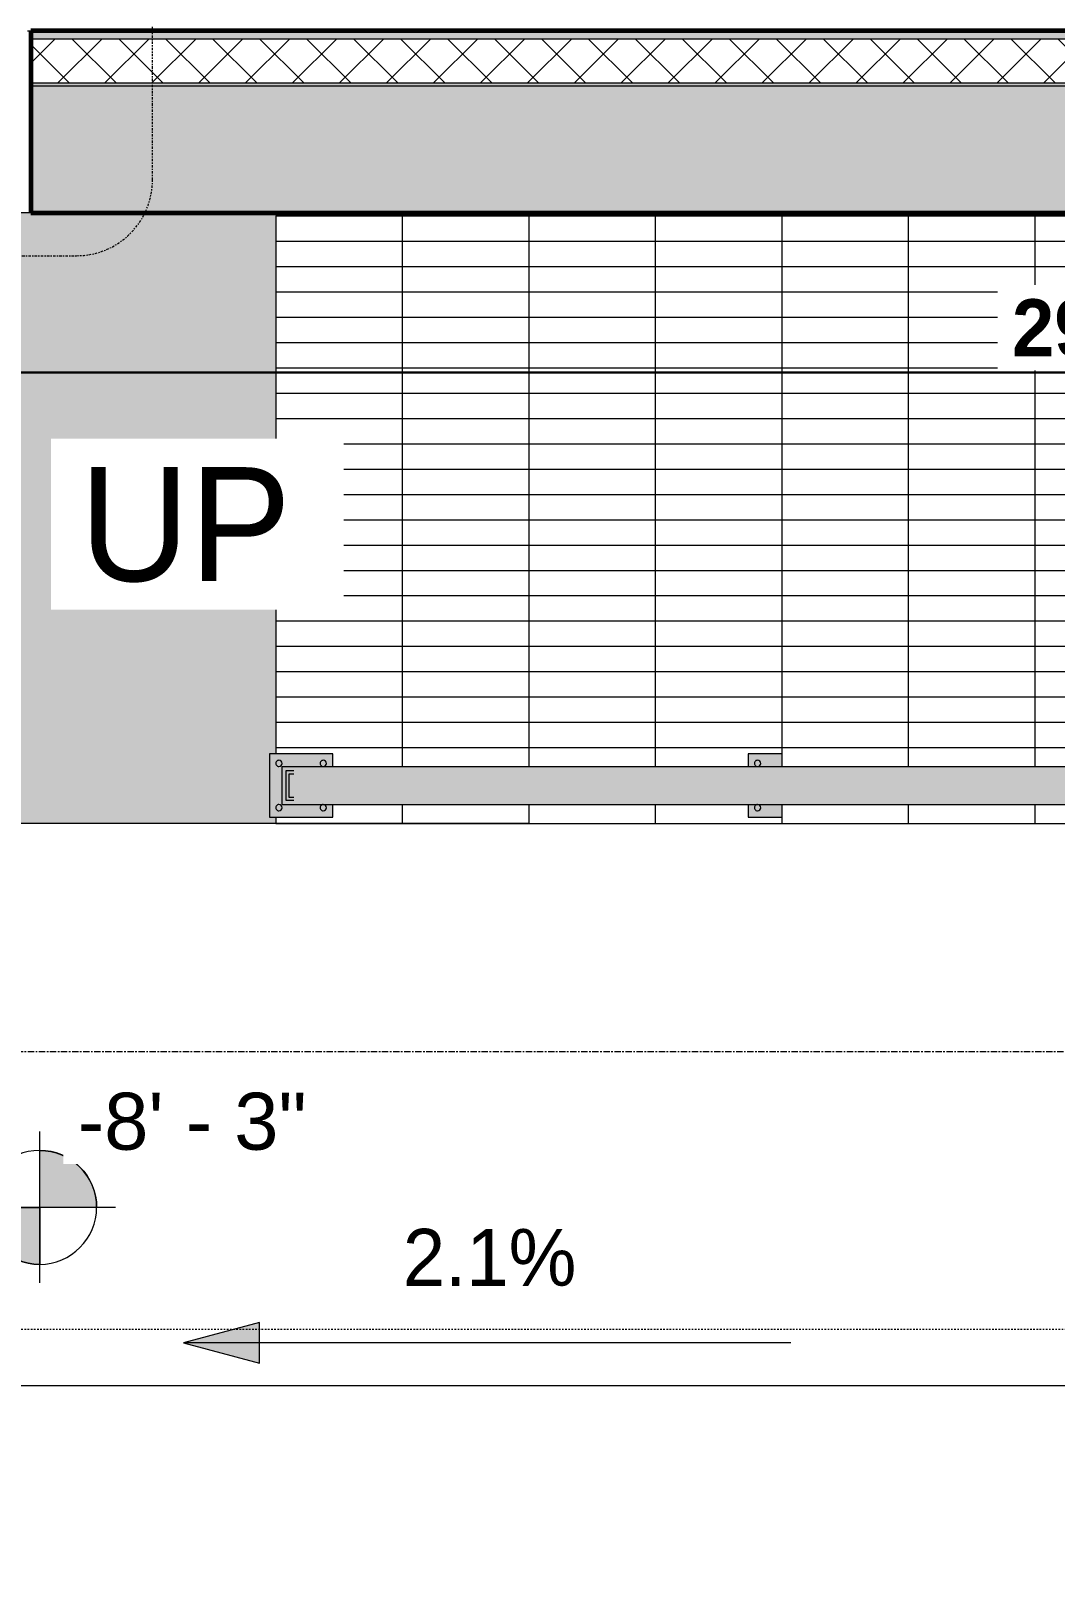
# Model space of a CAD drawing. Header units: inches. Extents: x -3304 to -1671, y 8184 to 9003.
# Drawn here: x -2981.7 to -2900.7, y 8585.7 to 8707.2 of the extents above; entities that cross this region are included whole.
import ezdxf

# ---------------------------------------------------------------- set-up
doc = ezdxf.new("R2010")
doc.units = ezdxf.units.IN
doc.header["$MEASUREMENT"] = 0
for name, pattern in [('Aligning Line 1_8_', [0.25, 0.125, -0.125]), ('Dash Dot 3_16_', [0.3124999999999999, 0.1874999999999999, -0.06249999999999999, 0, -0.06249999999999999]), ('Grid Line 1_2_', [0.8749999999999999, 0.4999999999999999, -0.125, 0.125, -0.125]), ('Overhead 1_16_', [0.10156249999999999, 0.06249999999999999, -0.03906249999999999])]:
    doc.linetypes.add(name, pattern=pattern)
for name, color, linetype, lineweight in [('A-ANNO-DIMS-1', 211, 'Continuous', 30), ('A-ANNO-SYMB-1', 150, 'Dash Dot 3_16_', 9), ('A-FLOR-HRAL', 11, 'Continuous', 9), ('A-WALL', 113, 'Continuous', 18), ('A-WALL-PATT-1', 111, 'Continuous', 9), ('C-TOPO', 7, 'Continuous', 9), ('G-ANNO-DIMS', 111, 'Continuous', 9), ('G-ANNO-SYMB', 111, 'Aligning Line 1_8_', 9), ('G-ANNO-SYMB-1', 111, 'Continuous', 9), ('I-WALL', 2, 'Continuous', 18), ('I-WALL-1', 2, 'Continuous', 60), ('S-FNDN', 32, 'Continuous', 18), ('S-FNDN-1', 32, 'Continuous', 60), ('S-GRID-1', 1, 'Grid Line 1_2_', 9), ('S-STRS', 31, 'Continuous', 9), ('S-STRS-1', 31, 'Overhead 1_16_', 9), ('S-STRS-ANNO', 31, 'Continuous', 9), ('S-STRS-IDEN', 31, 'Continuous', 9)]:
    doc.layers.add(name, color=color, linetype=linetype, lineweight=lineweight)
doc.styles.add('Arial_2', font='arial.ttf', dxfattribs={"height": 4.5})
doc.styles.add('Century Gothic', font='ufonts.com_century-gothic.ttf', dxfattribs={"height": 8.999999999999998})
doc.styles.add('Century Gothic_1', font='ufonts.com_century-gothic.ttf', dxfattribs={"height": 4.499999999999996})
doc.styles.add('Century Gothic_B', font='GOTHICB.TTF', dxfattribs={"height": 4.499999999999996})
doc.dimstyles.new('OD__1_16__Tol__', dxfattribs={"dimscale": 12, "dimtxt": 4.698757213728865, "dimasz": 0.5, "dimexe": 0.375, "dimexo": 0.2500000000000001, "dimgap": 0.06250000000000001, "dimtad": 1, "dimdec": 4, "dimrnd": 0.0625, "dimzin": 3, "dimdsep": 46, "dimlunit": 4, "dimtxsty": 'Century Gothic_B', "dimblk1": 'OBLIQUE', "dimblk2": 'OBLIQUE', "dimsah": 1, "dimcen": 0.09, "dimdle": 0.375, "dimazin": 0, "dimtfac": 1, "dimtdec": 4, "dimtix": 1, "dimtmove": 0, "dimatfit": 3, "dimfxl": 1, "dimtvp": 1, "dimtfill": 1, "dimfrac": 2, "dimtolj": 1, "dimtzin": 0, "dimlwd": 30, "dimlwe": 30, "dimarcsym": 2})
doc.dimstyles.new('OD__1__Tol__', dxfattribs={"dimscale": 12, "dimtxt": 4.698757213728865, "dimasz": 0.5, "dimexe": 0.375, "dimexo": 0.2500000000000001, "dimgap": 0.06250000000000001, "dimtad": 1, "dimdec": 0, "dimzin": 3, "dimdsep": 46, "dimlunit": 4, "dimtxsty": 'Century Gothic_B', "dimblk1": 'OBLIQUE', "dimblk2": 'OBLIQUE', "dimsah": 1, "dimcen": 0.09, "dimdle": 0.375, "dimazin": 0, "dimtfac": 1, "dimtdec": 4, "dimtix": 1, "dimtmove": 0, "dimatfit": 3, "dimfxl": 1, "dimtvp": 1, "dimtfill": 1, "dimfrac": 2, "dimtolj": 1, "dimtzin": 0, "dimlwd": 30, "dimlwe": 30, "dimarcsym": 2})
pattern_1 = [(180, (-2962.337, 8692.569), (-2.449293598294706e-16, -2), [])]

# ---------------------------------------------------------------- blocks, each defined once
blk = doc.blocks.new('Railing - 2_ x 1_2_ 2-1877839-FLOOR PLAN - BASEMENT')
at = {"layer": 'A-FLOR-HRAL'}
h = blk.add_hatch(color=256, dxfattribs=at)
h.paths.add_polyline_path([(-2.499999999989881, 2.500000000002842), (-2.499999999989881, -2.499999999997129), (-1.499999999989597, -2.499999999997129), (-1.499999999989597, 1.50000000000324), (1.500000000009891, 1.50000000000324), (1.500000000009891, -2.499999999997129), (2.500000000010175, -2.499999999997129), (2.500000000010175, 2.500000000002842), (-1.874999999989853, 2.500000000002842)], flags=0)
h.paths.add_polyline_path([(-1.99999999998991, 1.750000000002842), (-1.966506350936043, 1.875000000002814), (-1.83409556258249, 1.977466661919067), (-1.749999999995424, 2.000000000004149), (-1.624999999989825, 1.966506350949004), (-1.573223304693215, 1.926776695299423), (-1.508518543417665, 1.814704761278563), (-1.508518543417665, 1.685295238727207), (-1.573223304693215, 1.57322330470626), (-1.685295238714332, 1.508518543430625), (-1.83409556258249, 1.519713827790809), (-1.926776695286548, 1.57322330470626), (-1.991481456562184, 1.685295238727377)], flags=0)
h.paths.add_polyline_path([(-1.99999999998991, -1.749999999997129), (-1.991481456562184, -1.685295238721323), (-1.926776695286548, -1.573223304700548), (-1.814704761265602, -1.508518543424912), (-1.685295238714332, -1.508518543424912), (-1.5732233046933, -1.573223304700548), (-1.508518543417665, -1.685295238721323), (-1.508518543417665, -1.81470476127285), (-1.5732233046933, -1.926776695293796), (-1.685295238714332, -1.991481456569516), (-1.83409556258249, -1.980286172209418), (-1.926776695286719, -1.926776695293881), (-1.991481456562184, -1.81470476127285)], flags=0)
h.paths.add_polyline_path([(1.500000000010146, -1.749999999996959), (1.533493649064013, -1.642037086852781), (1.573223304713423, -1.573223304700548), (1.685295238734369, -1.508518543424912), (1.81470476128564, -1.508518543424912), (1.914729655659641, -1.573223304700548), (1.966506350956251, -1.624999999997158), (1.991481456582392, -1.685295238721664), (1.991481456582392, -1.814704761272935), (1.926776695306841, -1.926776695293881), (1.814704761286236, -1.99148145656909), (1.685295238734539, -1.991481456569516), (1.573223304713423, -1.926776695293881), (1.508518543437873, -1.814704761272935)], flags=0)
h.paths.add_polyline_path([(1.508518543437873, 1.814704761278477), (1.573223304713508, 1.926776695299509), (1.625000000010118, 1.966506350949004), (1.750000000015461, 2.000000000004149), (1.875000000010146, 1.966506350949004), (1.966506350956251, 1.875000000002814), (1.991481456582392, 1.814704761278392), (1.991481456582392, 1.685295238727207), (1.966506350956251, 1.625000000002785), (1.875000000010146, 1.533493649056851), (1.814704761285725, 1.508518543430625), (1.685295238734539, 1.508518543430625), (1.573223304713508, 1.57322330470626), (1.508518543437873, 1.685295238727036)], flags=0)
h = blk.add_hatch(color=256, dxfattribs=at)
h.paths.add_polyline_path([(-1.99999999998991, 1.750000000002842), (-1.991481456562184, 1.685295238727377), (-1.926776695286548, 1.57322330470626), (-1.814704761265432, 1.508518543430625), (-1.685295238714332, 1.508518543430625), (-1.573223304693215, 1.57322330470626), (-1.508518543417665, 1.685295238727207), (-1.508518543417665, 1.814704761278648), (-1.573223304693215, 1.926776695299423), (-1.624999999989825, 1.966506350949004), (-1.749999999995424, 2.000000000004149), (-1.874999999989853, 1.966506350949004), (-1.966506350936043, 1.875000000002814)], flags=0)
h.paths.add_polyline_path([(-1.99999999998991, -1.749999999997129), (-1.991481456562184, -1.81470476127285), (-1.926776695286548, -1.926776695293881), (-1.814704761265602, -1.991481456569516), (-1.685295238714332, -1.991481456569516), (-1.5732233046933, -1.926776695293881), (-1.508518543417665, -1.81470476127285), (-1.508518543417665, -1.685295238721323), (-1.5732233046933, -1.573223304700548), (-1.685295238714332, -1.508518543424912), (-1.83409556258249, -1.516550476315728), (-1.926776695286548, -1.573223304700548), (-1.991481456562184, -1.685295238721323)], flags=0)
h.paths.add_polyline_path([(1.500000000010146, -1.749999999996959), (1.533493649064013, -1.874999999997186), (1.573223304713423, -1.926776695293881), (1.685295238734454, -1.991481456569431), (1.814704761285725, -1.991481456569516), (1.926776695306841, -1.926776695293881), (1.991481456582392, -1.814704761272935), (1.991481456582392, -1.685295238721664), (1.966506350956251, -1.624999999997158), (1.875000000010146, -1.533493649051138), (1.81470476128564, -1.508518543424912), (1.685295238734369, -1.508518543424912), (1.573223304713423, -1.573223304700548), (1.508518543437873, -1.685295238721579)], flags=0)
h.paths.add_polyline_path([(1.508518543437873, 1.685295238727036), (1.573223304713508, 1.57322330470626), (1.685295238734539, 1.508518543430625), (1.814704761285725, 1.508518543430625), (1.914729655659641, 1.57322330470626), (1.966506350956251, 1.625000000002785), (1.991481456582392, 1.685295238727207), (1.991481456582392, 1.814704761278392), (1.966506350956251, 1.875000000002814), (1.875000000010146, 1.966506350949004), (1.750000000015461, 2.000000000004149), (1.625000000010118, 1.966506350949004), (1.573223304713508, 1.926776695299509), (1.508518543437873, 1.814704761278477)], flags=0)
blk.add_hatch(color=256, dxfattribs=at).paths.add_polyline_path([(-1.187499999989882, 1.187500000002842), (-1.187499999989882, 0.5852928972625192), (-0.9374999999898533, 0.5852928972625192), (-0.9374999999898533, 0.9375000000028136), (0.9375000000101464, 0.9375000000028136), (0.9375000000101464, 0.5852928972625192), (1.187500000010175, 0.5852928972625192), (1.187500000010175, 1.187500000002842), (-0.9374999999898533, 1.187500000002842)], flags=0)
for p, q in [((2.5, 2.500000000000019), (-2.5, 2.500000000000019)), ((-2.5, 2.500000000000019), (-2.5, -2.499999999999981)), ((2.5, -2.499999999999981), (2.5, 2.500000000000019)), ((-1.187499999999997, 1.187500000000009), (1.187500000000002, 1.187500000000009)), ((-1.187499999999997, 0.5852928972596851), (-1.187499999999997, 1.187500000000009)), ((-0.9374999999999972, 0.5852928972596855), (-0.9374999999999972, 0.9375000000000092)), ((-0.9374999999999972, 0.9375000000000092), (0.9375000000000026, 0.937500000000009)), ((0.9375000000000023, 0.937500000000009), (0.9375000000000023, 0.5852928972597357)), ((1.187500000000002, 1.187500000000009), (1.187500000000002, 0.5852928972597352)), ((-2.5, -2.499999999999981), (-1.499999999999728, -2.499999999999981)), ((1.499999999999728, -2.499999999999981), (2.5, -2.499999999999981))]:
    blk.add_line(p, q, dxfattribs=at)
for centre, radius, start, end in [((-1.750000000000001, 1.750000000000015), 0.2500000000000002, 359.9999999999996, 179.9999999999999), ((-1.750000000000001, 1.750000000000015), 0.2500000000000004, 179.9999999999998, 359.9999999999989), ((1.750000000000002, 1.750000000000015), 0.2500000000000004, 359.9999999999996, 179.9999999999998), ((1.750000000000002, 1.750000000000015), 0.2500000000000004, 179.9999999999998, 359.9999999999989), ((-1.750000000000001, -1.750000000000015), 0.2500000000000002, 359.9999999999996, 179.9999999999999), ((-1.750000000000001, -1.750000000000015), 0.2500000000000004, 179.9999999999998, 359.9999999999989), ((1.750000000000002, -1.750000000000015), 0.2500000000000004, 359.9999999999996, 179.9999999999998), ((1.750000000000002, -1.750000000000015), 0.2500000000000004, 179.9999999999998, 359.9999999999989)]:
    blk.add_arc(centre, radius, start, end, dxfattribs=at)
blk = doc.blocks.new('Railing - 2_ x 1_2_ 2-1997081-FLOOR PLAN - BASEMENT')
at = {"layer": 'A-FLOR-HRAL'}
h = blk.add_hatch(color=256, dxfattribs=at)
h.paths.add_polyline_path([(-2.499999999989796, 1.219906654287399), (-2.499999999989796, -0.1666666666630476), (-1.499999999989512, -0.1666666666630476), (-1.50851854341758, 2.500000000003098), (-2.499999999989796, 2.500000000003098), (-2.499999999989796, 1.573223304706431)], flags=0)
h.paths.add_polyline_path([(-1.999999999989825, 1.750000000003012), (-1.966506350935873, 1.875000000003069), (-1.834095562582405, 1.977466661919322), (-1.749999999989626, 2.000000000003041), (-1.62499999998974, 1.966506350949174), (-1.57322330469313, 1.926776695299764), (-1.50851854341758, 1.814704761278648), (-1.50851854341758, 1.685295238727462), (-1.57322330469313, 1.573223304706431), (-1.685295238714246, 1.508518543430796), (-1.834095562582405, 1.51971382779098), (-1.926776695286463, 1.573223304706431), (-1.991481456562184, 1.685295238727548)], flags=0)
h.paths.add_polyline_path([(1.500000000009976, 1.219906654287399), (1.500000000009976, -0.1666666666630476), (2.50000000001026, -0.1666666666630476), (2.50000000001026, 2.500000000003098), (1.500000000009976, 2.500000000003098), (1.500000000009976, 1.573223304706431)], flags=0)
h.paths.add_polyline_path([(1.508518543437958, 1.685295238727292), (1.508518543437958, 1.814704761278648), (1.573223304713593, 1.926776695299679), (1.625000000010118, 1.966506350949174), (1.75000000001026, 2.000000000003041), (1.875000000010999, 1.966506350949174), (1.966506350956251, 1.87500000000324), (1.991481456582477, 1.814704761278477), (1.991481456582477, 1.685295238727377), (1.966506350956337, 1.625000000003041), (1.875000000010232, 1.533493649056936), (1.81470476128581, 1.508518543430796), (1.685295238734539, 1.508518543430796), (1.573223304713593, 1.573223304706431), (1.533493649064184, 1.625000000003041)], flags=0)
h = blk.add_hatch(color=256, dxfattribs=at)
h.paths.add_polyline_path([(-1.999999999989825, 1.750000000003012), (-1.991481456562184, 1.685295238727548), (-1.926776695286463, 1.573223304706431), (-1.814704761265346, 1.508518543430796), (-1.685295238714246, 1.508518543430796), (-1.57322330469313, 1.573223304706431), (-1.50851854341758, 1.685295238727462), (-1.50851854341758, 1.814704761278648), (-1.57322330469313, 1.926776695299764), (-1.62499999998974, 1.966506350949174), (-1.749999999989626, 2.000000000003041), (-1.874999999989853, 1.966506350949174), (-1.966506350935873, 1.875000000003069)], flags=0)
h.paths.add_polyline_path([(1.508518543437958, 1.814704761278648), (1.508518543437958, 1.685295238727292), (1.573223304713593, 1.573223304706431), (1.685295238734539, 1.508518543430796), (1.81470476128581, 1.508518543430796), (1.914729655659727, 1.573223304706431), (1.966506350956337, 1.625000000003041), (1.991481456582477, 1.685295238727377), (1.991481456582477, 1.814704761278477), (1.966506350956337, 1.875000000003155), (1.875000000010999, 1.966506350949174), (1.75000000001026, 2.000000000003041), (1.625000000010118, 1.966506350949174), (1.573223304713593, 1.926776695299679), (1.533493649064184, 1.857962913147617)], flags=0)
for p, q in [((-1.499999999999728, 2.500000000000019), (-2.5, 2.500000000000019)), ((-2.5, 2.500000000000019), (-2.5, -0.1666666666661621)), ((2.5, 2.500000000000019), (1.499999999999728, 2.500000000000019)), ((2.5, -0.1666666666661624), (2.5, 2.500000000000019))]:
    blk.add_line(p, q, dxfattribs=at)
for centre, radius, start, end in [((-1.750000000000001, 1.750000000000015), 0.2500000000000002, 359.9999999999996, 179.9999999999999), ((-1.750000000000001, 1.750000000000015), 0.2500000000000004, 179.9999999999998, 359.9999999999989), ((1.750000000000002, 1.750000000000015), 0.2500000000000004, 359.9999999999996, 179.9999999999998), ((1.750000000000002, 1.750000000000015), 0.2500000000000004, 179.9999999999998, 359.9999999999989)]:
    blk.add_arc(centre, radius, start, end, dxfattribs=at)
blk = doc.blocks.new('Railing - Railing-1123708-FLOOR PLAN - BASEMENT')
at = {"layer": 'A-FLOR-HRAL'}
h = blk.add_hatch(color=256, dxfattribs=at)
h.paths.add_polyline_path([(8646.06938150537, 2941.885405438341), (8646.06938150537, 2871.844761539195), (8649.069381505367, 2873.24368451366), (8649.069381505367, 2961.836683847682), (8646.06938150537, 2961.836683847682), (8646.06938150537, 2942.150104138601)], flags=0)
h.paths.add_polyline_path([(8646.381881505367, 2961.524183847682), (8648.756881505367, 2961.524183847682), (8648.756881505367, 2960.921976744941), (8648.506881505367, 2960.921976744941), (8648.506881505367, 2961.274183847682), (8646.631881505367, 2961.274183847682), (8646.631881505367, 2960.921976744941), (8646.381881505367, 2960.921976744941), (8646.381881505367, 2961.274183847682)], flags=0)
for p, q in [((8646.069381505358, 2961.836683847679), (8649.069381505358, 2961.836683847679)), ((8646.069381505358, 2961.836683847679), (8646.069381505358, 2871.844761539192)), ((8649.069381505358, 2961.836683847679), (8649.069381505358, 2873.243684513657)), ((8646.069381505358, 2871.844761539192), (8649.069381505358, 2873.243684513657)), ((8646.069381505358, 2871.844761539192), (8649.069381505358, 2873.243684513657)), ((8646.069381505358, 2871.844761539192), (8649.069381505358, 2873.243684513657)), ((8646.069381505358, 2871.844761539192), (8649.069381505358, 2873.243684513657)), ((8646.069381505358, 2871.844761539192), (8649.069381505358, 2873.243684513657)), ((8646.069381505358, 2871.844761539192), (8649.069381505358, 2873.243684513657)), ((8646.069381505358, 2871.844761539192), (8649.069381505358, 2873.243684513657)), ((8646.069381505358, 2871.844761539192), (8649.069381505358, 2873.243684513657)), ((8646.069381505358, 2871.844761539192), (8649.069381505358, 2873.243684513657)), ((8646.069381505358, 2871.844761539192), (8649.069381505358, 2873.243684513657)), ((8646.069381505358, 2871.844761539192), (8649.069381505358, 2873.243684513657)), ((8646.069381505358, 2871.844761539192), (8649.069381505358, 2873.243684513657)), ((8646.069381505358, 2871.844761539192), (8649.069381505358, 2873.243684513657)), ((8646.069381505358, 2871.844761539192), (8649.069381505358, 2873.243684513657))]:
    blk.add_line(p, q, dxfattribs=at)
for name, p in [('Railing - 2_ x 1_2_ 2-1877839-FLOOR PLAN - BASEMENT', (8647.569381505358, 2960.336683847679)), ('Railing - 2_ x 1_2_ 2-1997081-FLOOR PLAN - BASEMENT', (8647.569381505358, 2922.503350514346))]:
    blk.add_blockref(name, p)
blk = doc.blocks.new('_Oblique')
at = {"color": 0, "linetype": 'ByBlock', "lineweight": -2}
blk.add_line((-0.5, -0.5), (0.5, 0.5), dxfattribs=at)
blk = doc.blocks.new('DIMBLOCK7-FLOOR PLAN - BASEMENT')
at = {"layer": 'A-ANNO-DIMS-1', "color": 0, "lineweight": 30, "transparency": 16777216}
for p, q in [((-3126.10016442917, 8697.319381505367), (-3126.10016442917, 8394.069381505367)), ((-3077.336683847666, 8692.819381505367), (-3130.60016442917, 8692.819381505367)), ((-2633.336683847732, 8398.569381505367), (-3130.60016442917, 8398.569381505367))]:
    blk.add_line(p, q, dxfattribs=at)
at = {"layer": 'Defpoints', "color": 0, "transparency": 16777216}
for p in [(-3074.336683847666, 8692.819381505367), (-3126.10016442917, 8398.569381505367), (-2630.336683847732, 8398.569381505367)]:
    blk.add_point(p, dxfattribs=at)
at = {"layer": 'A-ANNO-DIMS-1', "color": 0, "lineweight": 30, "transparency": 16777216, "xscale": 5.999999999999999, "yscale": 5.999999999999999, "zscale": 5.999999999999999}
for p, rotation in [((-3126.10016442917, 8692.819381505367), 90), ((-3126.10016442917, 8398.569381505367), 270)]:
    blk.add_blockref('_Oblique', p, dxfattribs=dict(at, rotation=rotation))
at = {"layer": 'A-ANNO-DIMS-1', "color": 0, "transparency": 16777216, "insert": (-3129.21335275391, 8545.694381505366), "char_height": 4.499999999999996, "attachment_point": 5, "rotation": 90, "style": 'Century Gothic_B', "bg_fill": 3, "box_fill_scale": 1.25, "bg_fill_color": 256, "bg_fill_true_color": 13158600, "bg_fill_transparency": 0}
blk.add_mtext('\\A1;24\'-6"', dxfattribs=at)
blk = doc.blocks.new('DIMBLOCK10-FLOOR PLAN - BASEMENT')
at = {"layer": 'A-ANNO-DIMS-1', "color": 0, "lineweight": 30, "transparency": 16777216}
for p, q in [((-3074.336683847664, 8689.819381505364), (-3074.336683847664, 8376.038315195128)), ((-2630.33668384773, 8405.569381505364), (-2630.33668384773, 8376.038315195128)), ((-3078.836683847664, 8380.538315195128), (-2625.83668384773, 8380.538315195128))]:
    blk.add_line(p, q, dxfattribs=at)
at = {"layer": 'Defpoints', "color": 0, "transparency": 16777216}
for p in [(-3074.336683847664, 8692.819381505364), (-2630.33668384773, 8408.569381505364), (-2630.33668384773, 8380.538315195128)]:
    blk.add_point(p, dxfattribs=at)
at = {"layer": 'A-ANNO-DIMS-1', "color": 0, "lineweight": 30, "transparency": 16777216, "xscale": 5.999999999999999, "yscale": 5.999999999999999, "zscale": 5.999999999999999, "rotation": 180}
blk.add_blockref('_Oblique', (-3074.336683847664, 8380.538315195128), dxfattribs=at)
at = {"layer": 'A-ANNO-DIMS-1', "color": 0, "lineweight": 30, "transparency": 16777216, "xscale": 5.999999999999999, "yscale": 5.999999999999999, "zscale": 5.999999999999999}
blk.add_blockref('_Oblique', (-2630.33668384773, 8380.538315195128), dxfattribs=at)
at = {"layer": 'A-ANNO-DIMS-1', "color": 0, "transparency": 16777216, "insert": (-2852.336683847697, 8383.651503519872), "char_height": 4.499999999999996, "attachment_point": 5, "style": 'Century Gothic_B', "bg_fill": 3, "box_fill_scale": 1.25, "bg_fill_color": 256, "bg_fill_true_color": 13158600, "bg_fill_transparency": 0}
blk.add_mtext('\\A1;37\'-0"', dxfattribs=at)
blk = doc.blocks.new('Spot Elevations - Spot Elevation - Target Filled-49714-FLOOR PLAN - BASEMENT')
at = {"layer": 'G-ANNO-DIMS'}
h = blk.add_hatch(color=256, dxfattribs=at)
edge = h.paths.add_edge_path(flags=0)
edge.add_line((1.249000902703301e-16, 0), (-0.09374999999999985, 0))
edge.add_arc((5.724587470723462e-16, -3.434752482434078e-16), 0.09375000000000037, 90.00000000000063, 180.0000000000002, ccw=False)
edge.add_line((1.249000902703301e-16, 0.09375000000000007), (1.249000902703301e-16, 0))
h = blk.add_hatch(color=256, dxfattribs=at)
edge = h.paths.add_edge_path(flags=0)
edge.add_line((1.249000902703301e-16, 0), (0.09375000000000029, 0))
edge.add_arc((2.289834988289385e-16, 6.245004513516504e-17), 0.09374999999999996, 269.99999999999955, 359.99999999999966, ccw=False)
edge.add_line((1.249000902703301e-16, -0.09375), (1.249000902703301e-16, 0))
for p, q in [((-2.706168622523819e-16, 0.1243846875261664), (-2.706168622523819e-16, -0.125)), ((1.249000902703301e-16, 0), (1.249000902703301e-16, 0.09375000000000007)), ((0.1250000000000001, 7.067913962433002e-16), (-0.1249999999999998, 7.067913962433002e-16)), ((-0.09374999999999985, 0), (1.249000902703301e-16, 0)), ((1.249000902703301e-16, 0), (1.249000902703301e-16, -0.09375)), ((0.09375000000000029, 0), (1.249000902703301e-16, 0))]:
    blk.add_line(p, q, dxfattribs=at)
blk.add_circle((1.249000902703301e-16, 0), 0.09375000000000007, dxfattribs=at)
for centre, radius, start, end in [((5.724587470723462e-16, -3.434752482434078e-16), 0.09375000000000037, 90.00000000000026, 179.9999999999999), ((2.289834988289385e-16, 6.245004513516504e-17), 0.09374999999999996, 269.9999999999992, 359.9999999999993)]:
    blk.add_arc(centre, radius, start, end, dxfattribs=at)
blk = doc.blocks.new('DIMBLOCK22-FLOOR PLAN - BASEMENT')
at = {"layer": 'A-ANNO-DIMS-1', "color": 0, "lineweight": 30, "transparency": 16777216}
for p, q in [((-2712.586683847664, 8702.006881505366), (-2712.586683847664, 8675.703578495912)), ((-3069.336683847665, 8694.819381505364), (-3069.336683847665, 8675.703578495912)), ((-2708.086683847664, 8680.203578495912), (-3073.836683847665, 8680.203578495912))]:
    blk.add_line(p, q, dxfattribs=at)
at = {"layer": 'Defpoints', "color": 0, "transparency": 16777216}
for p in [(-2712.586683847664, 8705.006881505366), (-3069.336683847665, 8697.819381505364), (-3069.336683847665, 8680.203578495912)]:
    blk.add_point(p, dxfattribs=at)
at = {"layer": 'A-ANNO-DIMS-1', "color": 0, "lineweight": 30, "transparency": 16777216, "xscale": 5.999999999999999, "yscale": 5.999999999999999, "zscale": 5.999999999999999, "rotation": 180}
blk.add_blockref('_Oblique', (-3069.336683847665, 8680.203578495912), dxfattribs=at)
at = {"layer": 'A-ANNO-DIMS-1', "color": 0, "lineweight": 30, "transparency": 16777216, "xscale": 5.999999999999999, "yscale": 5.999999999999999, "zscale": 5.999999999999999}
blk.add_blockref('_Oblique', (-2712.586683847664, 8680.203578495912), dxfattribs=at)
at = {"layer": 'A-ANNO-DIMS-1', "color": 0, "transparency": 16777216, "insert": (-2890.961683847665, 8683.668568318837), "char_height": 4.499999999999996, "attachment_point": 5, "style": 'Century Gothic_B', "bg_fill": 3, "box_fill_scale": 1.25, "bg_fill_color": 256, "bg_fill_true_color": 13158600, "bg_fill_transparency": 0}
blk.add_mtext('\\A1;29\'-8 3/4"', dxfattribs=at)

msp = doc.modelspace()

# ---------------------------------------------------------------- hatches: boundary and pattern name
at = {"layer": 'A-WALL-PATT-1'}
h = msp.add_hatch(dxfattribs=at)
h.set_pattern_fill('FP_2', color=256, style=0, pattern_type=2)
h.set_pattern_definition([(0, (0, 0), (15.36, 3.84), [0.634, -10.886, 0.634, -10.886, -61.44]), (0, (0, 0), (15.36, 3.84), [-23.04, 0.634, -22.406, 0.634, -10.886, -26.88]), (0, (0, 0), (15.36, 3.84), [-57.6, 0.634, -7.046, 0.634, -18.566]), (120, (5.76, 1.92), (-11.00553755053224, 11.38215020212898), [0.6339999999999999, -10.886, 0.6339999999999999, -10.886, -61.43999999999999]), (120, (5.76, 1.92), (-11.00553755053224, 11.38215020212898), [-23.04, 0.6339999999999999, -22.406, 0.6339999999999999, -10.886, -26.88]), (120, (5.76, 1.92), (-11.00553755053224, 11.38215020212898), [-57.59999999999999, 0.6339999999999999, -7.045999999999999, 0.6339999999999999, -18.566]), (240, (7.68, 9.6), (-4.354462449467752, -15.22215020212898), [0.634, -10.886, 0.634, -10.886, -61.44]), (240, (7.68, 9.6), (-4.354462449467752, -15.22215020212898), [-23.04, 0.634, -22.406, 0.634, -10.886, -26.88]), (240, (7.68, 9.6), (-4.354462449467752, -15.22215020212898), [-57.6, 0.634, -7.046, 0.634, -18.566])])
h.paths.add_polyline_path([(-2693.711683847668, 8706.569381505376), (-2693.711683847668, 8707.194381505376), (-2709.836683847667, 8707.194381505376), (-2709.836683847667, 8706.569381505376), (-2709.211683847667, 8706.569381505376)], flags=0)
h.paths.add_polyline_path([(-2616.993172397358, 8706.569381505375), (-2615.96168384775, 8706.569381505375), (-2615.96168384775, 8707.194381505375), (-2657.086683847668, 8707.194381505375), (-2657.086683847668, 8706.569381505375), (-2619.507273651012, 8706.569381505375)], flags=0)
h.paths.add_polyline_path([(-3060.586683847668, 8706.569381505375), (-3018.336683847669, 8706.569381505375), (-3018.336683847669, 8707.194381505376), (-3060.586683847668, 8707.194381505375)], flags=0)
h.paths.add_polyline_path([(-2981.711683847669, 8706.569381505375), (-2715.336683847667, 8706.569381505376), (-2715.336683847667, 8707.194381505376), (-2981.711683847669, 8707.194381505376)], flags=0)
h = msp.add_hatch(dxfattribs=at)
h.set_pattern_fill('FP_10', color=256, style=0, pattern_type=2)
h.set_pattern_definition([(45, (0, 0), (-1.856155300614687, 1.856155300614687), []), (135, (0, 0), (-1.856155300614687, -1.856155300614687), [])])
h.paths.add_polyline_path([(-3062.060821778703, 8703.069381505375), (-3018.336683847669, 8703.069381505375), (-3018.336683847669, 8706.569381505375), (-3064.086683847668, 8706.569381505375), (-3064.086683847668, 8703.069381505375)], flags=0)
h.paths.add_polyline_path([(-2619.507273651012, 8703.069381505375), (-2616.58668384775, 8703.069381505375), (-2616.58668384775, 8706.569381505375), (-2657.086683847668, 8706.569381505375), (-2657.086683847668, 8703.069381505375), (-2619.743695206927, 8703.069381505375)], flags=0)
h.paths.add_polyline_path([(-2710.318014999551, 8703.069381505375), (-2693.711683847668, 8703.069381505375), (-2693.711683847668, 8706.569381505376), (-2981.711683847669, 8706.569381505375), (-2981.711683847669, 8703.069381505375), (-2715.336683847667, 8703.069381505375)], flags=0)
h = msp.add_hatch(dxfattribs=at)
h.set_pattern_fill('FP_1', color=256, style=0, pattern_type=2)
h.set_pattern_definition([(49.99999999999999, (0, 0), (13.77135023108388, -1.204960502599996), [1.44, -15.84]), (355, (0, 0), (-2.664420315039899, 14.44217637286024), [1.152, -12.672]), (100.451, (1.148, -0.1), (11.10707570708108, 13.23736583452952), [1.224, -13.462]), (46.184, (0, 3.84), (20.49128352030409, -3.177850168040312), [2.16, -23.76]), (96.636, (1.708, 3.575), (17.94587074025332, 18.70315236461811), [1.836, -20.193]), (351.184, (0, 3.84), (17.94541007767705, 18.7026139922741), [1.728, -19.008]), (21, (1.92, 2.88), (11.46051786234729, -7.730365277709628), [1.44, -15.84]), (326, (1.92, 2.88), (4.671351527220543, 13.92314867079765), [1.152, -12.672]), (71.45100000000001, (2.875, 2.236), (16.13206960540245, 6.192843873895955), [1.224, -13.462]), (37.50000000000001, (0, 0), (0.233123131443091, 6.391750198935043), [0.634, -11.885, 0.634, -12.23, -12.72]), (37.50000000000001, (0, 0), (0.233123131443091, 6.391750198935043), [-25.382, 0.634, -12.086]), (7.499999999999999, (0, 0), (5.050729498282234, 7.573040904100657), [0.634, -6.701000000000001, 0.634, -11.597, -4.848]), (7.499999999999999, (0, 0), (5.050729498282234, 7.573040904100657), [-19.565, 0.634, -4.214]), (327.5, (-4.282, 0), (10.24958045060036, -0.4328898089248963), [0.634, -4.166, 0.634, -14.342, -19.872]), (327.5, (-4.282, 0), (10.24958045060036, -0.4328898089248963), [-19.776, 0.634, -19.238]), (317.5, (-6.202000000000001, 0), (11.19738967699189, 1.922143964846387), [0.634, -5.606, 0.634, -9.312000000000001, -14.112]), (317.5, (-6.202000000000001, 0), (11.19738967699189, 1.922143964846387), [-16.186, 0.634, -13.478])])
h.paths.add_polyline_path([(-2624.336683847728, 8692.819381505373), (-2620.336683847744, 8692.819381505373), (-2620.336683847744, 8702.819381505373), (-2657.086683847668, 8702.819381505373), (-2657.086683847668, 8692.819381505373), (-2629.252714382097, 8692.819381505373)], flags=0)
h.paths.add_polyline_path([(-2981.711683847669, 8692.819381505373), (-2693.711683847668, 8692.819381505375), (-2693.711683847668, 8702.819381505373), (-2981.711683847669, 8702.819381505364)], flags=0)
h.paths.add_polyline_path([(-3019.074535584584, 8692.819381505375), (-3018.336683847669, 8692.819381505375), (-3018.336683847669, 8702.819381505364), (-3064.336683847668, 8702.819381505364), (-3064.336683847668, 8692.819381505375), (-3037.236683854292, 8692.819381505375)], flags=0)
at = {"layer": 'I-WALL'}
h = msp.add_hatch(color=256, dxfattribs=at)
h.paths.add_polyline_path([(-3060.586683847668, 8702.819381505364), (-3018.336683847669, 8702.819381505364), (-3018.336683847669, 8703.069381505375), (-3064.336683847668, 8703.069381505375), (-3064.336683847668, 8702.819381505364), (-3061.922890744214, 8702.819381505364)], flags=0)
h.paths.add_polyline_path([(-2855.615201157214, 8702.819381505364), (-2693.711683847668, 8702.819381505373), (-2693.711683847668, 8703.069381505375), (-2981.711683847669, 8703.069381505375), (-2981.711683847669, 8702.819381505364), (-2928.263794236045, 8702.819381505364)], flags=0)
h.paths.add_polyline_path([(-2620.336683847744, 8702.819381505373), (-2620.08668384775, 8702.819381505373), (-2620.09918384775, 8703.069381505375), (-2657.086683847668, 8703.069381505375), (-2657.086683847668, 8702.819381505373), (-2623.586683847727, 8702.819381505373)], flags=0)
at = {"layer": 'S-FNDN'}
msp.add_hatch(color=256, dxfattribs=at).paths.add_polyline_path([(-3000.912387314876, 8644.56958007814), (-2962.336683847668, 8644.56958007814), (-2962.336683847668, 8645.069381505373), (-2962.836683847666, 8645.069381505373), (-2962.836683847666, 8650.069381505373), (-2962.336683847668, 8650.069381505373), (-2962.336683847668, 8692.569381505373), (-2942.336683847668, 8692.569381505373), (-2942.336683847668, 8692.819381505373), (-3074.336683847668, 8692.819381505375), (-3074.336683847668, 8876.569335937515), (-3128.336667578789, 8876.569335937515), (-3128.336683847655, 8683.174553583007), (-3128.336461610819, 8644.56958007814), (-3002.407470703112, 8644.56958007814)], flags=0)
at = {"layer": 'S-STRS'}
h = msp.add_hatch(dxfattribs=at)
h.set_pattern_fill('FP_4', color=256, style=0, pattern_type=2)
h.set_pattern_definition(pattern_1)
h.paths.add_polyline_path([(-2952.336683847668, 8644.56958007814), (-2952.336683847668, 8646.069381505375), (-2957.836683847667, 8646.069381505375), (-2957.836683847667, 8645.069381505373), (-2962.336683847668, 8645.069381505373), (-2962.336683847668, 8644.56958007814), (-2955.507016640607, 8644.56958007814)], flags=0)
h.paths.add_polyline_path([(-2954.647564676585, 8649.069381505373), (-2952.336683847668, 8649.069381505373), (-2952.336683847668, 8692.569381505373), (-2962.336683847668, 8692.569381505373), (-2962.336683847668, 8650.069381505373), (-2957.836683847667, 8650.069381505373), (-2957.836683847667, 8649.069381505373), (-2955.507016640607, 8649.069381505373)], flags=0)
h = msp.add_hatch(dxfattribs=at)
h.set_pattern_fill('FP_4', color=256, style=0, pattern_type=2)
h.set_pattern_definition(pattern_1)
h.paths.add_polyline_path([(-2942.337227093265, 8644.56958007814), (-2942.336683847667, 8644.570387619624), (-2942.336683847667, 8646.069381505375), (-2952.336683847668, 8646.069381505375), (-2952.336683847668, 8644.56958007814), (-2946.425942505753, 8644.56958007814)], flags=0)
h.paths.add_polyline_path([(-2942.336683847667, 8649.069381505373), (-2942.336683847668, 8692.569381505373), (-2952.336683847668, 8692.569381505373), (-2952.336683847668, 8649.069381505373), (-2946.425942505753, 8649.069381505373)], flags=0)
h = msp.add_hatch(dxfattribs=at)
h.set_pattern_fill('FP_4', color=256, style=0, pattern_type=2)
h.set_pattern_definition(pattern_1)
h.paths.add_polyline_path([(-2937.344868370899, 8644.569381505373), (-2932.336683847668, 8644.569381505373), (-2932.336683847668, 8646.069381505375), (-2942.336683847667, 8646.069381505375), (-2942.3361480681, 8644.569381505373), (-2941.885405438326, 8644.569381505373)], flags=0)
h.paths.add_polyline_path([(-2937.344868370899, 8649.069381505373), (-2932.336683847668, 8649.069381505373), (-2932.336683847668, 8692.569381505373), (-2942.336683847668, 8692.569381505373), (-2942.336608886706, 8649.069381505373), (-2941.777045256123, 8649.069381505373)], flags=0)
h = msp.add_hatch(dxfattribs=at)
h.set_pattern_fill('FP_4', color=256, style=0, pattern_type=2)
h.set_pattern_definition(pattern_1)
h.paths.add_polyline_path([(-2922.336683847667, 8644.569381505373), (-2922.336683847667, 8645.069381505373), (-2925.003350514334, 8645.069381505373), (-2925.003350514334, 8646.069381505375), (-2932.336683847668, 8646.069381505375), (-2932.336683847668, 8644.569381505373), (-2923.723257168618, 8644.569381505373)], flags=0)
h.paths.add_polyline_path([(-2932.336683847668, 8649.069381505373), (-2925.003350514334, 8649.069381505373), (-2925.003350514334, 8650.069381505373), (-2922.336683847667, 8650.069381505373), (-2922.336683847668, 8692.569381505375), (-2932.336683847668, 8692.569381505373), (-2932.336683847668, 8652.677331371708)], flags=0)
h = msp.add_hatch(dxfattribs=at)
h.set_pattern_fill('FP_4', color=256, style=0, pattern_type=2)
h.set_pattern_definition(pattern_1)
h.paths.add_polyline_path([(-2912.336683847667, 8644.569381505373), (-2912.336683847667, 8646.069381505375), (-2922.336683847667, 8646.069381505375), (-2922.336683847667, 8644.569381505373), (-2914.642183033764, 8644.569381505373)], flags=0)
h.paths.add_polyline_path([(-2919.182720101191, 8649.069381505373), (-2912.336683847667, 8649.069381505373), (-2912.336683847667, 8692.569381505375), (-2922.336683847668, 8692.569381505375), (-2922.336683847667, 8649.069381505373)], flags=0)
h = msp.add_hatch(dxfattribs=at)
h.set_pattern_fill('FP_4', color=256, style=0, pattern_type=2)
h.set_pattern_definition(pattern_1)
h.paths.add_polyline_path([(-2912.336683847667, 8644.569381505373), (-2902.336683847668, 8644.569381505373), (-2902.336683847668, 8646.069381505375), (-2912.336683847667, 8646.069381505375), (-2912.336683847667, 8645.735285942781)], flags=0)
h.paths.add_polyline_path([(-2910.101645966337, 8649.069381505373), (-2902.336683847668, 8649.069381505373), (-2902.336683847668, 8692.569381505375), (-2912.336683847667, 8692.569381505375), (-2912.336683847667, 8649.069381505373)], flags=0)
h = msp.add_hatch(dxfattribs=at)
h.set_pattern_fill('FP_4', color=256, style=0, pattern_type=2)
h.set_pattern_definition(pattern_1)
h.paths.add_polyline_path([(-2892.336683847664, 8644.569381505373), (-2892.336683847664, 8646.069381505375), (-2902.336683847668, 8646.069381505375), (-2902.336683847668, 8644.569381505373), (-2896.480034764056, 8644.569381505373)], flags=0)
h.paths.add_polyline_path([(-2901.346477411918, 8649.069381505373), (-2892.33668384767, 8649.069381505373), (-2892.33668384767, 8690.014450710474), (-2893.528067643388, 8692.569381505375), (-2902.336683847668, 8692.569381505375), (-2902.336683847668, 8649.069381505373)], flags=0)

# ---------------------------------------------------------------- linework, layer by layer
at = {"layer": 'A-WALL'}
for p, q in [((-2981.711683847665, 8706.569381505366), (-2693.711683847665, 8706.569381505366)), ((-2981.711683847665, 8703.069381505366), (-2693.711683847665, 8703.069381505364)), ((-2693.711683847665, 8702.819381505364), (-2981.711683847665, 8702.819381505364))]:
    msp.add_line(p, q, dxfattribs=at)
at = {"layer": 'C-TOPO'}
for p, q in [((-2942.336608886706, 8692.569381505373), (-2942.336608886706, 8692.819335937515)), ((-2942.336683847667, 8644.56958007814), (-3002.407470703112, 8644.56958007814))]:
    msp.add_line(p, q, dxfattribs=at)
at = {"layer": 'G-ANNO-SYMB'}
msp.add_line((-3146.209573472535, 8604.632528822636), (-2664.964881304743, 8604.632528822636), dxfattribs=at)
at = {"layer": 'I-WALL'}
msp.add_line((-2981.961683847665, 8707.194381505366), (-2981.711683847665, 8707.194381505366), dxfattribs=at)
at = {"layer": 'I-WALL-1'}
for p, q in [((-2715.961683847664, 8707.194381505366), (-2981.711683847665, 8707.194381505366)), ((-2981.711683847665, 8707.194381505366), (-2981.711683847665, 8702.819381505366))]:
    msp.add_line(p, q, dxfattribs=at)
at = {"layer": 'S-FNDN'}
msp.add_line((-2981.711683847665, 8692.819381505364), (-3018.336683847665, 8692.819381505364), dxfattribs=at)
at = {"layer": 'S-FNDN-1'}
for p, q in [((-2981.711683847665, 8702.819381505364), (-2981.711683847665, 8692.819381505364)), ((-2981.711683847665, 8692.819381505364), (-2693.711683847665, 8692.819381505364))]:
    msp.add_line(p, q, dxfattribs=at)
at = {"layer": 'S-STRS'}
for p, q in [((-2962.336683847665, 8692.569381505364), (-2962.336683847665, 8650.069381505364)), ((-2962.336683847665, 8692.569381505364), (-2952.336683847665, 8692.569381505364)), ((-2952.336683847665, 8692.569381505364), (-2942.336683847665, 8692.569381505364)), ((-2952.336683847665, 8692.569381505364), (-2952.336683847665, 8649.069381505364)), ((-2942.336683847665, 8692.569381505364), (-2932.336683847665, 8692.569381505364)), ((-2942.336683847665, 8692.569381505364), (-2942.336683847665, 8649.069381505364)), ((-2932.336683847665, 8692.569381505364), (-2922.336683847665, 8692.569381505364)), ((-2932.336683847665, 8692.569381505364), (-2932.336683847665, 8649.069381505364)), ((-2922.336683847665, 8692.569381505364), (-2912.336683847665, 8692.569381505364)), ((-2922.336683847665, 8692.569381505364), (-2922.336683847665, 8649.069381505364)), ((-2912.336683847665, 8692.569381505364), (-2902.336683847665, 8692.569381505364)), ((-2912.336683847665, 8692.569381505364), (-2912.336683847665, 8649.069381505364)), ((-2902.336683847665, 8692.569381505364), (-2893.528067643384, 8692.569381505364)), ((-2902.336683847665, 8692.569381505364), (-2902.336683847665, 8649.069381505364)), ((-2952.336683847665, 8646.069381505364), (-2952.336683847665, 8644.56958007813)), ((-2942.336683847665, 8646.069381505364), (-2942.336683847665, 8644.569381505364)), ((-2932.336683847665, 8646.069381505364), (-2932.336683847665, 8644.569381505364)), ((-2922.336683847665, 8646.069381505364), (-2922.336683847665, 8644.569381505364)), ((-2912.336683847665, 8646.069381505364), (-2912.336683847665, 8644.569381505364)), ((-2902.336683847665, 8646.069381505364), (-2902.336683847665, 8644.569381505364)), ((-2962.336683847665, 8645.069381505364), (-2962.336683847665, 8644.56958007813)), ((-2942.336683847665, 8644.569381505364), (-2932.336683847665, 8644.569381505364)), ((-2932.336683847665, 8644.569381505364), (-2922.336683847665, 8644.569381505364)), ((-2922.336683847665, 8644.569381505364), (-2912.336683847665, 8644.569381505364)), ((-2912.336683847665, 8644.569381505364), (-2902.336683847665, 8644.569381505364)), ((-2902.336683847665, 8644.569381505364), (-2892.336683847661, 8644.569381505364))]:
    msp.add_line(p, q, dxfattribs=at)
at = {"layer": 'S-STRS-1'}
for p, q in [((-2962.336683847665, 8692.569381505364), (-2962.336683847665, 8650.069381505364)), ((-2952.336683847665, 8692.569381505364), (-2952.336683847665, 8649.069381505364)), ((-2942.336683847665, 8692.569381505364), (-2942.336683847665, 8649.069381505364)), ((-2932.336683847665, 8692.569381505364), (-2932.336683847665, 8649.069381505364)), ((-2922.336683847665, 8692.569381505364), (-2922.336683847665, 8649.069381505364)), ((-2912.336683847665, 8692.569381505364), (-2912.336683847665, 8649.069381505364)), ((-2902.336683847665, 8692.569381505364), (-2902.336683847665, 8649.069381505364)), ((-2952.336683847665, 8646.069381505364), (-2952.336683847665, 8644.56958007813)), ((-2942.336683847665, 8646.069381505364), (-2942.336683847665, 8644.569381505364)), ((-2932.336683847665, 8646.069381505364), (-2932.336683847665, 8644.569381505364)), ((-2922.336683847665, 8646.069381505364), (-2922.336683847665, 8644.569381505364)), ((-2912.336683847665, 8646.069381505364), (-2912.336683847665, 8644.569381505364)), ((-2902.336683847665, 8646.069381505364), (-2902.336683847665, 8644.569381505364)), ((-2962.336683847665, 8645.069381505364), (-2962.336683847665, 8644.56958007813))]:
    msp.add_line(p, q, dxfattribs=at)
at = {"layer": 'S-STRS-ANNO'}
for p, q in [((-2962.336683847665, 8668.569381505364), (-2952.336683847665, 8668.569381505364)), ((-2952.336683847665, 8668.569381505364), (-2942.336683847665, 8668.569381505364)), ((-2942.336683847665, 8668.569381505364), (-2932.336683847665, 8668.569381505364)), ((-2932.336683847665, 8668.569381505364), (-2922.336683847665, 8668.569381505364)), ((-2922.336683847665, 8668.569381505364), (-2912.336683847665, 8668.569381505364)), ((-2912.336683847665, 8668.569381505364), (-2902.336683847665, 8668.569381505364)), ((-2902.336683847665, 8668.569381505364), (-2892.336683847665, 8668.569381505364))]:
    msp.add_line(p, q, dxfattribs=at)

# ---------------------------------------------------------------- block references
at = {"layer": 'A-FLOR-HRAL', "rotation": 89.9999999999999}
msp.add_blockref('Railing - Railing-1123708-FLOOR PLAN - BASEMENT', (0, 0), dxfattribs=at)

# ---------------------------------------------------------------- next in the draw order: texts
at = {"layer": 'S-STRS-IDEN', "insert": (-2977.850040997754, 8672.72145739596), "char_height": 8.999999999999998, "width": 18.61602858010674, "attachment_point": 1, "line_spacing_factor": 0.9845015114479527, "style": 'Century Gothic', "bg_fill": 3, "box_fill_scale": 1.25, "bg_fill_color": 256, "bg_fill_true_color": 13158600, "bg_fill_transparency": 0}
msp.add_mtext('UP', dxfattribs=at)

# ---------------------------------------------------------------- next in the draw order: dimensions: what is measured, and where the dimension line sits
at = {"layer": 'A-ANNO-DIMS-1'}
dim = msp.add_linear_dim(base=(-3126.10016442917, 8398.569381505367), p1=(-3074.336683847664, 8692.819381505364), p2=(-2630.336683847731, 8398.569381505364), angle=89.99999999999991, dimstyle='OD__1__Tol__', override={"dimpost": '<>', "dimfxl": 532.6528536485469}, dxfattribs=at)
dim.commit()
dim.dimension.update_dxf_attribs({"geometry": 'DIMBLOCK7-FLOOR PLAN - BASEMENT', "text_midpoint": (-3129.21335275391, 8545.694381505366)})

# ---------------------------------------------------------------- next in the draw order: linework, layer by layer
at = {"layer": 'A-ANNO-SYMB-1'}
msp.add_line((-2972.083041110095, 8695.425124708961), (-2972.083041110095, 8707.6089055571), dxfattribs=at)
at = {"layer": 'S-GRID-1'}
msp.add_line((-3194.570245953717, 8626.56938150539), (-1935.479173867047, 8626.569381505387), dxfattribs=at)

# ---------------------------------------------------------------- next in the draw order: dimensions: what is measured, and where the dimension line sits
at = {"layer": 'A-ANNO-DIMS-1'}
dim = msp.add_linear_dim(base=(-2630.33668384773, 8380.538315195128), p1=(-3074.336683847664, 8692.819381505364), p2=(-2630.33668384773, 8408.569381505364), dimstyle='OD__1__Tol__', override={"dimpost": '<>', "dimfxl": 527.1945205518937}, dxfattribs=at)
dim.commit()
dim.dimension.update_dxf_attribs({"geometry": 'DIMBLOCK10-FLOOR PLAN - BASEMENT', "text_midpoint": (-2852.336683847697, 8383.651503519872)})

# ---------------------------------------------------------------- next in the draw order: hatches: boundary and pattern name
at = {"layer": 'G-ANNO-DIMS'}
msp.add_hatch(color=256, dxfattribs=at).paths.add_polyline_path([(-2969.623560274027, 8603.55628819235), (-2963.623560274027, 8601.948593037763), (-2963.623560274027, 8605.163983346938)], flags=0)
msp.add_hatch(color=256, dxfattribs=at).paths.add_polyline_path([(-2969.623560274027, 8603.55628819235), (-2963.623560274027, 8601.948593037763), (-2963.623560274027, 8605.163983346938)], flags=0)

# ---------------------------------------------------------------- next in the draw order: linework, layer by layer
at = {"layer": 'A-ANNO-SYMB-1'}
msp.add_line((-3022.354633050908, 8689.425124708961), (-2978.083041110095, 8689.425124708961), dxfattribs=at)
msp.add_arc((-2978.083041110095, 8695.425124708961), 6, 269.9999999999996, 0, dxfattribs=at)
at = {"layer": 'G-ANNO-DIMS'}
for p, q in [((-2963.623560274027, 8605.163983346938), (-2969.623560274027, 8603.55628819235)), ((-2963.623560274027, 8605.163983346938), (-2969.623560274027, 8603.55628819235)), ((-2963.623560274027, 8601.948593037763), (-2963.623560274027, 8605.163983346938)), ((-2963.623560274027, 8601.948593037763), (-2963.623560274027, 8605.163983346938)), ((-2969.623560274027, 8603.55628819235), (-2963.623560274027, 8601.948593037763)), ((-2921.623560274027, 8603.55628819235), (-2969.623560274027, 8603.55628819235)), ((-2969.623560274027, 8603.55628819235), (-2963.623560274027, 8601.948593037763)), ((-2921.623560274027, 8603.55628819235), (-2969.623560274027, 8603.55628819235))]:
    msp.add_line(p, q, dxfattribs=at)
at = {"layer": 'G-ANNO-SYMB-1'}
msp.add_line((-3275.150781780953, 8600.16698472336), (-1857.645998701067, 8600.166984723357), dxfattribs=at)

# ---------------------------------------------------------------- next in the draw order: block references
at = {"layer": 'G-ANNO-DIMS', "extrusion": (0, 0, -1), "xscale": 47.99999999999997, "yscale": 47.99999999999997, "zscale": 47.99999999999997, "rotation": 180}
msp.add_blockref('Spot Elevations - Spot Elevation - Target Filled-49714-FLOOR PLAN - BASEMENT', (2981.001060695154, 8614.2473451826), dxfattribs=at)

# ---------------------------------------------------------------- next in the draw order: texts
at = {"layer": 'G-ANNO-DIMS', "insert": (-2952.295556358536, 8612.54795714909), "char_height": 4.499999999999999, "width": 16.01279060282242, "attachment_point": 1, "line_spacing_factor": 0.9845015114479527, "style": 'Century Gothic_1', "bg_fill": 3, "box_fill_scale": 1.25, "bg_fill_color": 256, "bg_fill_true_color": 13158600, "bg_fill_transparency": 0}
msp.add_mtext('2.1%', dxfattribs=at)

# ---------------------------------------------------------------- next in the draw order: texts
at = {"layer": 'G-ANNO-DIMS', "attachment_point": 1, "bg_fill": 3, "box_fill_scale": 1.25, "bg_fill_color": 256, "bg_fill_true_color": 13158600, "bg_fill_transparency": 0}
for s, insert, char_height, width, line_spacing_factor, style in [('-8\' - 3"', (-2977.999625974926, 8623.301278730232), 4.5, 21.59655667144906, 0.9417779076525876, 'Arial_2'), ('2.1%', (-2952.295556358536, 8612.54795714909), 4.499999999999999, 16.01279060282242, 0.9845015114479527, 'Century Gothic_1')]:
    msp.add_mtext(s, dxfattribs=dict(at, insert=insert, char_height=char_height, width=width, line_spacing_factor=line_spacing_factor, style=style))

# ---------------------------------------------------------------- next in the draw order: dimensions: what is measured, and where the dimension line sits
at = {"layer": 'A-ANNO-DIMS-1'}
dim = msp.add_linear_dim(base=(-3069.336683847665, 8680.203578495912), p1=(-2712.586683847664, 8705.006881505366), p2=(-3069.336683847665, 8697.819381505364), dimstyle='OD__1_16__Tol__', override={"dimpost": '<>', "dimfxl": 356.8223965171618}, dxfattribs=at)
dim.commit()
dim.dimension.update_dxf_attribs({"geometry": 'DIMBLOCK22-FLOOR PLAN - BASEMENT', "text_midpoint": (-2890.961683847665, 8683.668568318837)})

doc.saveas('drawing.dxf')
